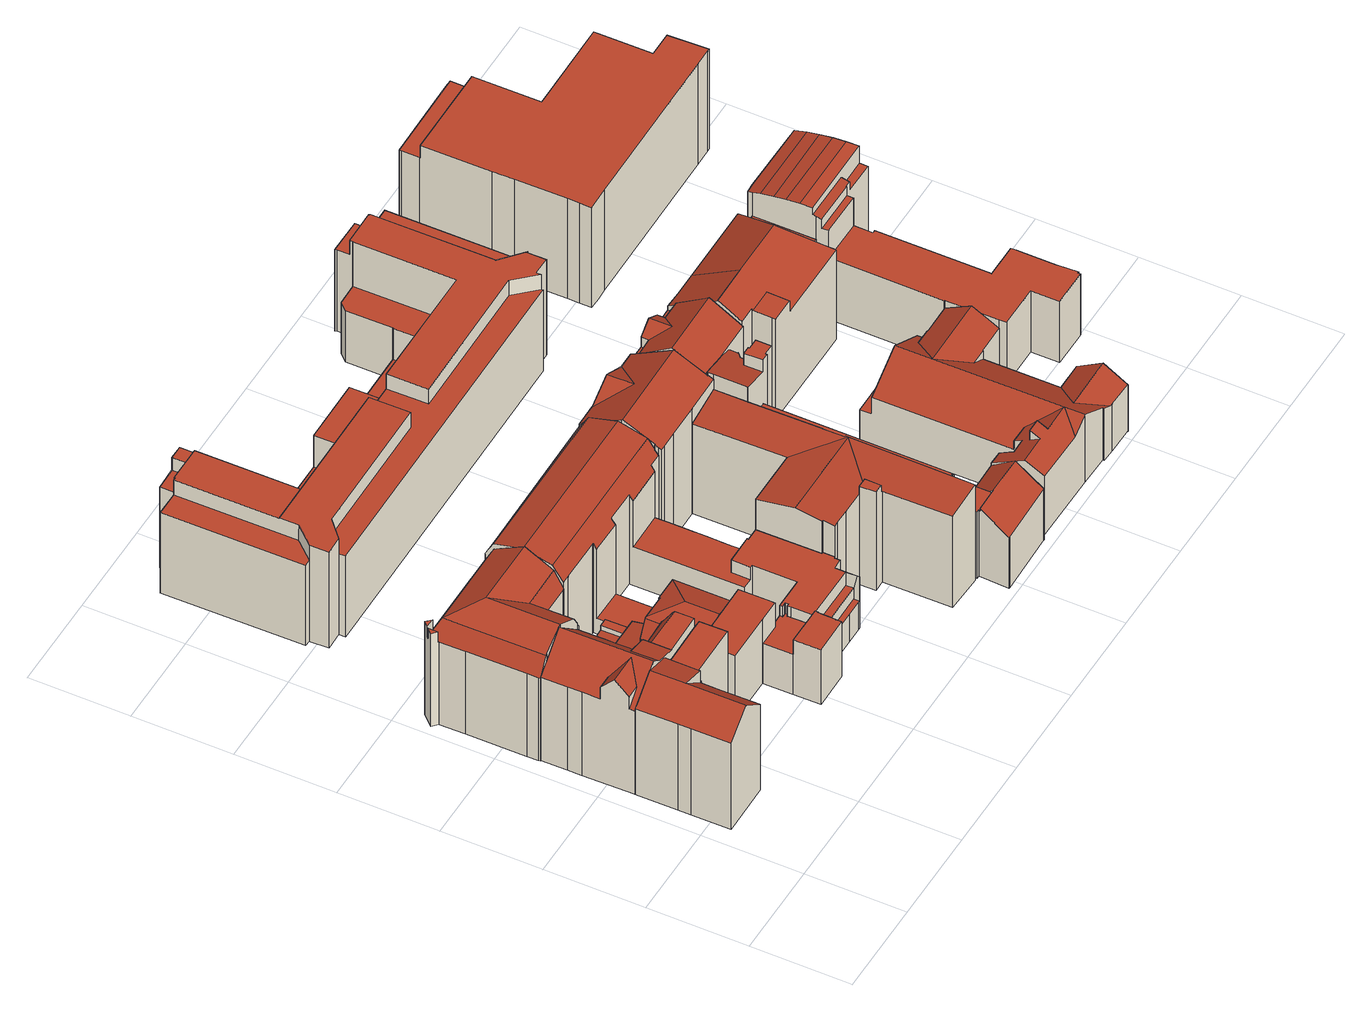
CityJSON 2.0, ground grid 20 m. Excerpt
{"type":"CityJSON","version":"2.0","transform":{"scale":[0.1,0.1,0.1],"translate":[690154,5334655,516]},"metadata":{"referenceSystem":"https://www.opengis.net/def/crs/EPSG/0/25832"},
"CityObjects":{
"building1":{"type":"Building","attributes":{"Gemeindeschluessel":"09162000","HoeheDach":"544.180","HoeheGrund":"519.117","Methode":"2000","NiedrigsteTraufeDesGebaeudes":"539.690","Geometrietyp2DReferenz":"3000","function":"31001_1000","roofType":"3100","measuredHeight":25.06,"storeysAboveGround":7},"geometry":[{"type":"MultiSurface","lod":"2","boundaries":[[[0,1,2,3]],[[4,5,6,7]],[[8,9,10,11]],[[11,10,12,13]],[[14,15,16]],[[17,18,9,8]],[[19,20,18,17]],[[21,3,2,22,23]],[[24,25,26,27]],[[21,23,28,29]],[[25,28,23,22,16,30,31,26]],[[32,4,7,0,3,21,29,24,27,33,19,17,8,11,13]],[[29,28,25,24]],[[16,15,34,15,35,30]],[[22,2,1,6,5,14,16]],[[14,12,10,9,18,20,36]],[[36,35,15,14]],[[27,26,31,33]],[[32,13,12,14,15,34]],[[19,33,31,30,35,36,20]],[[4,32,34,15,14,5]],[[7,6,1,0]]],"semantics":{"surfaces":[{"type":"WallSurface"},{"type":"RoofSurface"},{"type":"GroundSurface"}],"values":[0,0,0,0,0,0,0,0,0,0,1,2,0,1,1,1,0,0,0,0,0,0]}}]},
"building2":{"type":"Building","attributes":{"Gemeindeschluessel":"09162000","HoeheDach":"545.330","HoeheGrund":"519.006","Methode":"2000","NiedrigsteTraufeDesGebaeudes":"538.929","Geometrietyp2DReferenz":"3000","function":"31001_1000","roofType":"3100","measuredHeight":26.32,"storeysAboveGround":7},"geometry":[{"type":"MultiSurface","lod":"2","boundaries":[[[37,38,39,40,41,42]],[[43,44,45,46]],[[47,40,39,48]],[[49,50,51,37,42]],[[52,53,54]],[[55,41,40,47]],[[56,57,58,59,60,61]],[[62,63,64,65]],[[49,61,60,66,67,50]],[[68,69,44,43]],[[70,71,72,73,74]],[[70,74,75,76]],[[77,78,51,50,67,79,80,81]],[[70,76,62,65,57,56,55,47,48,77,81,68,43,46,71]],[[82,83,84]],[[79,73,72,45,44,69,52,54,85,82,84,80]],[[66,60,59]],[[55,56,61,49,42,41]],[[79,67,66,59,58,64,63,75,74,73]],[[51,78,38,37]],[[86,85,54,53]],[[46,45,72,71]],[[77,48,39,38,78]],[[81,80,84,83,86,53,52,69,68]],[[83,82,85,86]],[[65,64,58,57]],[[76,75,63,62]]],"semantics":{"surfaces":[{"type":"RoofSurface"},{"type":"WallSurface"},{"type":"GroundSurface"}],"values":[0,1,1,1,1,1,1,1,0,1,1,1,1,2,1,0,1,1,0,0,0,1,1,1,0,1,1]}}]},
"building3":{"type":"Building","attributes":{"Gemeindeschluessel":"09162000","HoeheDach":"545.538","HoeheGrund":"518.863","Methode":"2000","NiedrigsteTraufeDesGebaeudes":"538.701","Geometrietyp2DReferenz":"3000","function":"31001_2000","roofType":"3100","measuredHeight":26.68,"storeysAboveGround":7},"geometry":[{"type":"MultiSurface","lod":"2","boundaries":[[[87,88,89,90]],[[91,92,93,94]],[[95,96,97,98,99,100,101,102,92,103]],[[104,105,106,107,108,109,110,111,112,113,114,115,116,117,118,119,120,121,122,123,124,87,90]],[[95,111,110,96]],[[105,101,100,106]],[[106,100,99,107]],[[125,126,127]],[[122,128,129,123]],[[130,131,132]],[[133,131,130,134]],[[91,94,135,136]],[[114,113,137,138,139]],[[107,99,98,108]],[[121,140,128,122]],[[121,120,126,125,141,140]],[[116,142,143,117]],[[115,144,142,116]],[[119,132,131,133,145,146,127,126,120]],[[104,90,89,102]],[[119,118,147,134,130,132]],[[91,136,138,137,148]],[[141,125,127,146]],[[102,89,88,93,92]],[[92,91,148,149,103]],[[135,129,128,140,141,146,145,136]],[[136,145,133,134,147,143,142,144,139,138]],[[124,123,129,135,94]],[[87,124,94,93,88]],[[117,143,147,118]],[[109,97,96,110]],[[113,112,149,148,137]],[[108,98,97,109]],[[104,102,101,105]],[[112,111,95,103,149]],[[114,139,144,115]]],"semantics":{"surfaces":[{"type":"WallSurface"},{"type":"RoofSurface"},{"type":"GroundSurface"}],"values":[0,1,1,2,0,0,0,1,0,1,0,1,0,0,0,0,0,0,0,0,0,1,0,1,1,1,1,0,0,0,0,0,0,0,0,0]}}]},
"building4":{"type":"Building","attributes":{"Gemeindeschluessel":"09162000","HoeheDach":"534.450","HoeheGrund":"519.232","Methode":"2000","NiedrigsteTraufeDesGebaeudes":"534.450","Geometrietyp2DReferenz":"3000","function":"31001_1000","roofType":"1000","measuredHeight":15.22,"storeysAboveGround":5},"geometry":[{"type":"MultiSurface","lod":"2","boundaries":[[[150,151,152,153]],[[153,152,154,155]],[[156,157,151,150]],[[158,154,152,151,157,159,160]],[[161,159,157,156]],[[162,158,160,163]],[[155,154,158,162]],[[163,161,156,150,153,155,162]],[[163,160,159,161]]],"semantics":{"surfaces":[{"type":"WallSurface"},{"type":"RoofSurface"},{"type":"GroundSurface"}],"values":[0,0,0,1,0,0,0,2,0]}}]},
"building5":{"type":"Building","attributes":{"Gemeindeschluessel":"09162000","HoeheDach":"526.288","HoeheGrund":"519.049","Methode":"2000","NiedrigsteTraufeDesGebaeudes":"525.066","Geometrietyp2DReferenz":"3000","function":"31001_1000","roofType":"2100","measuredHeight":7.24,"storeysAboveGround":2},"geometry":[{"type":"MultiSurface","lod":"2","boundaries":[[[164,165,166,167,168,169,170,171]],[[172,173,170,169,168]],[[164,174,175,165]],[[165,175,176,166]],[[167,177,172,168]],[[166,176,177,167]],[[172,177,176,175,174,178,173]],[[170,173,178,171]],[[171,178,174,164]]],"semantics":{"surfaces":[{"type":"GroundSurface"},{"type":"WallSurface"},{"type":"RoofSurface"}],"values":[0,1,1,1,1,1,2,1,1]}}]},
"building6":{"type":"Building","attributes":{"Gemeindeschluessel":"09162000","HoeheDach":"534.790","HoeheGrund":"519.042","Methode":"2000","NiedrigsteTraufeDesGebaeudes":"529.730","Geometrietyp2DReferenz":"3000","function":"31001_1000","roofType":"3400","measuredHeight":15.75,"storeysAboveGround":4},"geometry":[{"type":"MultiSurface","lod":"2","boundaries":[[[48,77,179,180,181]],[[168,182,183,167]],[[184,185,186]],[[187,188,189,186,185]],[[187,185,184,190,191,192]],[[180,179,193,194,184]],[[186,181,180,184]],[[195,196,197,198]],[[199,192,191,169]],[[195,167,183,200,201,196]],[[202,203,201,200,204]],[[203,197,196,201]],[[184,194,202,204,205,190]],[[204,200,183,182,205]],[[168,169,191,190,205,182]],[[198,197,203,202,194,193,206]],[[188,187,192,199]],[[186,189,48,181]],[[48,189,188,199,169,168,167,195,198,206,77]],[[206,193,179,77]]],"semantics":{"surfaces":[{"type":"WallSurface"},{"type":"RoofSurface"},{"type":"GroundSurface"}],"values":[0,0,0,0,1,1,1,0,0,0,1,1,1,1,0,0,0,0,2,0]}}]},
"building7":{"type":"Building","attributes":{"Gemeindeschluessel":"09162000","HoeheDach":"532.220","HoeheGrund":"519.133","Methode":"2000","NiedrigsteTraufeDesGebaeudes":"528.660","Geometrietyp2DReferenz":"3000","function":"31001_1000","roofType":"1000","measuredHeight":13.09,"storeysAboveGround":4},"geometry":[{"type":"MultiSurface","lod":"2","boundaries":[[[207,208,209,210]],[[211,212,213,214,215,216,217,218,219,220,221,222,223,224]],[[225,217,216,226]],[[227,211,224,228]],[[210,209,229,230]],[[226,216,215,231]],[[232,233,234,235]],[[230,229,236,237]],[[238,234,233,236,229,209,208,239,240,241,242]],[[243,244,219,241,240]],[[235,234,238,245]],[[211,227,246,212]],[[247,248,249,250,244,243,251,207,210,230,237,232,235,245,252,225,226,231,253,254,246,227,228]],[[237,236,233,232]],[[251,239,208,207]],[[223,247,228,224]],[[245,238,242,218,252]],[[253,214,213,254]],[[231,215,214,253]],[[249,221,220,250]],[[218,242,241,219]],[[243,240,239,251]],[[254,213,212,246]],[[247,223,222,248]],[[250,220,219,244]],[[252,218,217,225]],[[248,222,221,249]]],"semantics":{"surfaces":[{"type":"WallSurface"},{"type":"RoofSurface"},{"type":"GroundSurface"}],"values":[0,1,0,0,0,0,0,0,1,0,0,0,2,0,0,0,0,0,0,0,0,0,0,0,0,0,0]}}]},
"building8":{"type":"Building","attributes":{"Gemeindeschluessel":"09162000","HoeheDach":"523.225","HoeheGrund":"518.978","Methode":"2000","NiedrigsteTraufeDesGebaeudes":"521.858","Geometrietyp2DReferenz":"3000","function":"31001_2000","roofType":"1000","measuredHeight":4.25,"storeysAboveGround":1},"geometry":[{"type":"MultiSurface","lod":"2","boundaries":[[[255,256,166,165,257,258]],[[258,259,260,255]],[[261,262,263,264]],[[262,265,266,263]],[[255,260,264,263,266,256]],[[259,267,268,261,264,260]],[[166,265,262,261,268,165]],[[256,266,265,166]],[[257,267,259,258]],[[165,268,267,257]]],"semantics":{"surfaces":[{"type":"GroundSurface"},{"type":"WallSurface"},{"type":"RoofSurface"}],"values":[0,1,1,2,1,2,1,1,1,1]}}]},
"building9":{"type":"Building","attributes":{"Gemeindeschluessel":"09162000","HoeheDach":"545.070","HoeheGrund":"518.957","Methode":"2000","NiedrigsteTraufeDesGebaeudes":"522.712","Geometrietyp2DReferenz":"3000","function":"31001_2000","roofType":"3100","measuredHeight":26.11,"storeysAboveGround":8},"geometry":[{"type":"MultiSurface","lod":"2","boundaries":[[[269,270,271,272]],[[273,274,275,276]],[[277,278,279,280,281]],[[282,283,284,285]],[[286,287,288,289]],[[290,291,292,282,285,293]],[[294,295,296,297,298,299,300]],[[301,302,303,304]],[[166,290,293,256]],[[195,292,291,167]],[[167,291,290,166]],[[305,306,307,308]],[[309,310,311,312,295,294]],[[313,314,315,316]],[[317,318,319,320]],[[321,322,323,324,325,326]],[[277,327,310,309,328,329,301,304,330,331,332,333,334,335,336,305,308,337,338,339,340,341,195,167,166,256,342,343,344,345,346,347,348,349,350,351,352,353,354,273,276,355,356,357,358,359,360,286,289,361,317,320,362,313,316,278]],[[363,364,365,366,367,368]],[[353,369,370,354]],[[316,315,279,278]],[[371,339,338,337,372,373,374]],[[354,370,274,273]],[[353,352,324,323,369]],[[297,375,302,298]],[[328,300,299,329]],[[307,372,337,308]],[[355,376,377,356]],[[378,296,295,312]],[[343,379,380,344]],[[330,381,382,331]],[[350,365,364,351]],[[355,276,275,383,384,376]],[[335,385,386,336]],[[309,294,300,328]],[[361,387,318,317]],[[388,389,390,340,339,371]],[[356,377,391,357]],[[352,351,364,325,324]],[[336,386,306,305]],[[347,346,321,326,363,368]],[[359,392,393,360]],[[195,341,394,283,282,292]],[[342,256,293,285,284,395]],[[334,396,385,335]],[[342,395,379,343]],[[340,390,394,341]],[[347,368,367,348]],[[327,397,311,310]],[[344,380,398,345]],[[326,325,364,363]],[[398,380,379,395,284,283,394,390,389,383,275,274,370,369,323,322]],[[346,345,398,322,321]],[[277,281,397,327]],[[333,399,396,334]],[[279,375,297,296,378,280]],[[288,387,361,289]],[[371,374,269,272,393,392,400,391,377,376,384,388]],[[331,382,401,332]],[[311,397,281,280,378,312]],[[304,303,381,330]],[[358,400,392,359]],[[320,319,402,362]],[[362,402,314,313]],[[301,329,299,298,302]],[[374,373,270,269]],[[348,367,366,349]],[[349,366,365,350]],[[384,383,389,388]],[[286,360,393,272,271,287]],[[279,315,314,402,319,318,387,288,287,271,270,373,372,307,306,386,385,396,399,401,382,381,303,302,375]],[[357,391,400,358]],[[332,401,399,333]]],"semantics":{"surfaces":[{"type":"WallSurface"},{"type":"RoofSurface"},{"type":"GroundSurface"}],"values":[0,0,0,0,0,1,1,0,0,0,0,0,0,0,0,1,2,1,0,0,0,0,0,0,0,0,0,0,0,0,0,0,0,0,0,0,0,0,0,0,0,0,0,0,0,0,0,0,0,1,1,0,0,0,0,0,1,0,1,0,0,0,0,0,0,0,0,0,0,1,0,0]}}]},
"building10":{"type":"Building","attributes":{"Gemeindeschluessel":"09162000","HoeheDach":"540.426","HoeheGrund":"516.752","Methode":"2000","NiedrigsteTraufeDesGebaeudes":"538.449","Geometrietyp2DReferenz":"3000","function":"31001_9998","roofType":"3100","measuredHeight":23.67,"storeysAboveGround":5},"geometry":[{"type":"MultiSurface","lod":"2","boundaries":[[[403,404,405,406]],[[407,408,409,410,411]],[[405,412,413,406]],[[414,415,416,417,418,419,411,410]],[[416,415,420,421,422,412,405,404,423]],[[416,424,425,417]],[[426,422,421,427]],[[428,429,430,431]],[[432,433,434,435]],[[434,433,429,428]],[[436,437,414,438,439,440,441]],[[442,418,417,425]],[[430,443,444,431]],[[445,419,418,442]],[[407,411,419,445]],[[430,429,433,432,438,414,410,409,443]],[[444,443,409,408]],[[446,441,440,447]],[[413,412,422,426]],[[416,423,448,424]],[[449,450,451,452]],[[427,421,420,453]],[[437,436,454,455]],[[435,456,449,452,432]],[[456,447,440,439,450,449]],[[436,441,446,454]],[[438,451,450,439]],[[432,452,451,438]],[[454,446,447,456,435,434,428,431,444,408,407,445,442,425,424,448,403,406,413,426,427,453,455]],[[423,404,403,448]],[[453,420,415,414,437,455]]],"semantics":{"surfaces":[{"type":"WallSurface"},{"type":"RoofSurface"},{"type":"GroundSurface"}],"values":[0,0,0,1,1,0,0,0,0,0,1,0,0,0,0,1,0,0,0,0,1,0,0,0,0,0,0,0,2,0,0]}}]},
"building11":{"type":"Building","attributes":{"Gemeindeschluessel":"09162000","HoeheDach":"541.962","HoeheGrund":"518.989","Methode":"2000","NiedrigsteTraufeDesGebaeudes":"523.800","Geometrietyp2DReferenz":"3000","function":"31001_2000","roofType":"1000","measuredHeight":22.97,"storeysAboveGround":5},"geometry":[{"type":"MultiSurface","lod":"2","boundaries":[[[457,458,459,460]],[[461,462,463,464]],[[465,466,467,468]],[[469,470,471,472,473,474]],[[475,476,477,478]],[[465,479,480,481,482,466]],[[483,484,485,486]],[[487,488,489,490,491,492]],[[493,494,495,496,497,477,476,498]],[[499,500,501,502]],[[503,504,505,506]],[[507,496,495,508]],[[509,510,511,512]],[[513,514,511,510,515]],[[466,482,472,471,516,467]],[[517,516,471,470]],[[518,513,515,519]],[[520,469,474,521,522,523]],[[524,487,492,525,526,527]],[[490,489,528,529,507,508]],[[524,527,530,531]],[[532,533,534,535,536,501,500,505,504,521,474,473,481,480,537,538]],[[539,540,541,542]],[[543,544,478,545]],[[520,523,546,547]],[[548,549,550,551]],[[459,458,552,541,540,553,483,486]],[[554,544,543,555]],[[525,492,491,556,485,484]],[[557,558,497,496,507,529]],[[559,560,484,483,553]],[[490,508,495,494,556,491]],[[462,561,562,563,564,565,463]],[[464,463,565,566]],[[567,535,534,568]],[[569,493,498,570]],[[468,467,516,517]],[[568,534,533,571]],[[542,541,552,572]],[[563,538,537,564]],[[573,458,457,574,550,549,575,576,561,462,461]],[[554,567,568,571,577,569,570,475,478,544]],[[557,529,528,578]],[[575,549,548,579]],[[522,521,504,503]],[[509,531,530,519,515,510]],[[503,506,546,523,522]],[[580,551,550,574]],[[526,518,519,530,527]],[[579,581,576,575]],[[558,545,478,477,497]],[[499,547,546,506,505,500]],[[525,484,514,513,518,526]],[[560,512,511,514,484]],[[555,582,536,535,567,554]],[[479,566,565,564,537,480]],[[572,552,458,573]],[[482,481,473,472]],[[460,580,574,457]],[[581,562,561,576]],[[571,533,532,577]],[[570,498,476,475]],[[493,569,577,532,538,563,562,581,579,548,551,580,460,459,486,485,556,494]],[[559,553,540,539]],[[499,502,582,555,543,545,558,557,578,488,487,524,531,509,512,560,559,539,542,572,573,461,464,566,479,465,468,517,470,469,520,547]],[[578,528,489,488]],[[502,501,536,582]]],"semantics":{"surfaces":[{"type":"WallSurface"},{"type":"RoofSurface"},{"type":"GroundSurface"}],"values":[0,0,0,0,0,0,0,0,1,0,0,0,0,1,1,0,0,0,0,1,0,1,0,0,0,1,1,0,1,0,0,0,1,0,0,0,0,0,0,0,0,1,0,0,0,0,1,0,1,1,0,0,0,0,0,0,0,0,1,0,0,0,0,0,2,0,0]}}]},
"building12":{"type":"Building","attributes":{"Gemeindeschluessel":"09162000","HoeheDach":"545.830","HoeheGrund":"516.752","Methode":"2000","NiedrigsteTraufeDesGebaeudes":"541.118","Geometrietyp2DReferenz":"3000","function":"31001_9998","roofType":"3100","measuredHeight":29.08,"storeysAboveGround":6},"geometry":[{"type":"MultiSurface","lod":"2","boundaries":[[[583,584,585,586]],[[587,588,589,590,591,592,593]],[[594,595,596,597]],[[586,585,598,599]],[[600,601,602,603]],[[603,602,588,587]],[[604,605,584,583]],[[594,606,607,608,595]],[[609,591,590]],[[609,590,589]],[[610,611,612,613]],[[614,615,607,606]],[[599,598,615,614]],[[597,596,601,600]],[[616,617,448,403]],[[617,616,612,611,618,608,607,615,598,585,584,605]],[[617,605,604,448]],[[610,593,592,618,611]],[[448,604,583,586,599,614,606,594,597,600,603,587,593,610,613,403]],[[613,612,616,403]],[[618,592,591,609,589,588,602,601,596,595,608]]],"semantics":{"surfaces":[{"type":"WallSurface"},{"type":"RoofSurface"},{"type":"GroundSurface"}],"values":[0,0,0,0,0,0,0,0,1,1,0,0,0,0,0,1,0,0,2,0,1]}}]},
"building13":{"type":"Building","attributes":{"Gemeindeschluessel":"09162000","HoeheDach":"546.101","HoeheGrund":"517.491","Methode":"2000","NiedrigsteTraufeDesGebaeudes":"525.650","Geometrietyp2DReferenz":"3000","function":"31001_9998","roofType":"1000","measuredHeight":28.61,"storeysAboveGround":5},"geometry":[{"type":"MultiSurface","lod":"2","boundaries":[[[619,620,621,622,623]],[[624,625,626,627]],[[628,629,630,631,632,633]],[[634,635,636,637]],[[638,639,640,641]],[[642,643,622,621,644]],[[645,646,647,648,649]],[[650,651,652,653]],[[654,655,656,619,657,658,659,660,661,662,663]],[[664,665,666,667,659,658]],[[656,620,619]],[[668,669,670,671]],[[643,664,658,657,623,622]],[[672,673,674,675]],[[659,667,676,660]],[[677,678,628,633]],[[679,680,681,682,683,684,685]],[[686,687,688,689]],[[690,691,632,631]],[[692,693,694,695]],[[696,697,698,674,673,634,637,699]],[[672,675,700,701,702,703]],[[642,644,704,705]],[[706,707,708,709]],[[710,663,662,711]],[[689,688,669,668]],[[712,713,700,675,674,698]],[[711,662,661,714]],[[634,673,715,635]],[[703,715,673,672]],[[683,682,708,707,716,717,652,651]],[[718,719,720,721]],[[695,694,722,723]],[[671,670,724,725]],[[726,712,698,697,727]],[[728,717,716,729]],[[684,683,651,650]],[[730,654,663,710]],[[645,727,697,696,731,646]],[[732,627,626,636,635,715,703,702,733]],[[734,701,700,713]],[[735,736,737,738]],[[739,740,724,670,669,688,687,681,680]],[[686,709,708,682,681,687]],[[722,694,693,741,676,667,666,739,680,679]],[[624,699,637,625]],[[638,685,684,650,653,629,628,678,647,646,742,720,719,639]],[[648,647,678,677]],[[725,724,740,743]],[[736,704,644,621,620,744,737]],[[745,741,693,692]],[[705,704,736,735]],[[677,633,632,691,649,648]],[[730,710,711,714,745,692,695,723,641,640,718,721,732,733,734,713,712,726,690,631,630,728,729,706,709,686,689,668,671,725,743,665,664,643,642,705,735,738]],[[731,742,646]],[[655,744,620,656]],[[641,723,722,679,685,638]],[[728,630,629,653,652,717]],[[625,637,636,626]],[[733,702,701,734]],[[721,720,742,731,696,699,624,627,732]],[[640,639,719,718]],[[665,743,740,739,666]],[[729,716,707,706]],[[730,738,737,744,655,654]],[[623,657,619]],[[745,714,661,660,676,741]],[[690,726,727,645,649,691]]],"semantics":{"surfaces":[{"type":"RoofSurface"},{"type":"WallSurface"},{"type":"GroundSurface"}],"values":[0,0,1,0,1,1,1,1,0,1,1,1,1,1,1,1,1,1,1,1,0,0,1,1,1,1,1,1,0,1,0,1,1,1,1,1,1,1,0,1,1,1,0,1,0,1,0,1,1,0,1,1,0,2,1,1,1,1,1,1,1,1,1,1,1,1,1,1]}}]},
"building14":{"type":"Building","attributes":{"Gemeindeschluessel":"09162000","HoeheDach":"521.559","HoeheGrund":"519.010","Methode":"1000","NiedrigsteTraufeDesGebaeudes":"521.559","Geometrietyp2DReferenz":"3000","function":"31001_2000","roofType":"1000","measuredHeight":2.55},"geometry":[{"type":"MultiSurface","lod":"2","boundaries":[[[746,747,748,749]],[[750,749,748,751]],[[752,746,749,750]],[[750,751,753,752]],[[751,748,747,753]],[[753,747,746,752]]],"semantics":{"surfaces":[{"type":"RoofSurface"},{"type":"WallSurface"},{"type":"GroundSurface"}],"values":[0,1,1,2,1,1]}}]},
"building15":{"type":"Building","attributes":{"Gemeindeschluessel":"09162000","HoeheDach":"535.999","HoeheGrund":"518.798","Methode":"2000","NiedrigsteTraufeDesGebaeudes":"526.040","Geometrietyp2DReferenz":"3000","function":"31001_3020","roofType":"3100","measuredHeight":17.2,"storeysAboveGround":3},"geometry":[{"type":"MultiSurface","lod":"2","boundaries":[[[754,755,756,757]],[[758,759,760]],[[761,762,763,764]],[[765,766,767,768]],[[767,755,754,768]],[[769,770,771]],[[772,773,763,762,774]],[[775,776,777,778]],[[779,780,781,782,783,784,785,786]],[[787,788,789,790,791,792,785,784]],[[793,782,781,794]],[[795,796,797,798,799]],[[779,760,759,800,801,780]],[[786,785,792]],[[802,783,782,793]],[[803,804,805]],[[806,807,808]],[[809,766,765,810,811]],[[812,813,800,759,758,764]],[[763,773,812,764]],[[761,814,777,776,815,774,762]],[[808,807,770,769]],[[816,817,789,788]],[[816,757,756,804,803,818,819,817]],[[809,806,808,769,771,820,805,804,756,755,767,766]],[[821,794,781,780,801]],[[814,822,823,778,777]],[[790,819,818,824,791]],[[790,789,817,819]],[[820,825,826,822,814,761,764,758,760,779,786,792,791,824]],[[813,812,773,772,827,775,778,823,828,797,796,810,765,768,754,757,816,788,787,802,793,794,821]],[[772,774,815,827]],[[796,795,811,810]],[[800,813,821,801]],[[820,824,818,803,805]],[[823,822,826,828]],[[795,799,820,771,770,807,806,809,811]],[[827,815,776,775]],[[797,828,826,825,798]],[[798,825,820,799]],[[783,802,787,784]]],"semantics":{"surfaces":[{"type":"WallSurface"},{"type":"RoofSurface"},{"type":"GroundSurface"}],"values":[0,0,1,0,0,0,0,0,1,0,0,0,1,0,0,0,0,0,0,0,1,0,0,0,1,0,0,0,1,1,2,0,0,0,1,0,1,0,0,1,0]}}]},
"building16":{"type":"Building","attributes":{"name":"Sabel-Schulen","Gemeindeschluessel":"09162000","HoeheDach":"546.130","HoeheGrund":"519.014","Methode":"2000","NiedrigsteTraufeDesGebaeudes":"537.160","Geometrietyp2DReferenz":"3000","function":"31001_3020","roofType":"3200","measuredHeight":27.12},"geometry":[{"type":"MultiSurface","lod":"2","boundaries":[[[829,830,831,832]],[[833,834,835]],[[836,837,838,839]],[[840,841,842,843,844]],[[845,846,842,841]],[[847,848,833,835,843,842,846]],[[849,840,844,850,851]],[[852,847,846,845]],[[853,854,855,856]],[[835,834,857,850,844,843]],[[852,832,831,858,848,847]],[[831,830,859,860,861,862,863,857,834,858]],[[855,854,864,860,859]],[[829,856,855,859,830]],[[865,849,851,837,836,866]],[[867,868,869,863,862]],[[870,871,872,839,838,873]],[[870,868,867,853,856,829,832,852,845,841,840,849,865,871]],[[863,869,873,838,837,851,850,857]],[[839,872,866,836]],[[865,866,872,871]],[[853,867,862,861,864,854]],[[870,873,869,868]],[[860,864,861]],[[848,858,834,833]]],"semantics":{"surfaces":[{"type":"WallSurface"},{"type":"RoofSurface"},{"type":"GroundSurface"}],"values":[0,0,0,0,0,1,0,0,0,1,0,1,1,0,0,0,0,2,1,1,0,0,0,0,0]}}]},
"building17":{"type":"Building","attributes":{"name":"Schul-Computer-Museum München","Gemeindeschluessel":"09162000","HoeheDach":"544.490","HoeheGrund":"519.110","Methode":"2000","NiedrigsteTraufeDesGebaeudes":"533.763","Geometrietyp2DReferenz":"3000","function":"31001_3020","roofType":"1000","measuredHeight":25.38,"storeysAboveGround":7},"geometry":[{"type":"MultiSurface","lod":"2","boundaries":[[[874,875,876,877,878,879,880,881,882,883,884,885,886,887,888,889,890,891,892,893,894,895,896,897,898,899,900]],[[901,902,903,904]],[[891,905,906,892]],[[907,908,909,910]],[[911,912,913,914,915,916,917]],[[918,919,920,921,903,902,922]],[[923,924,925,926]],[[927,928,916,915]],[[909,920,919,910]],[[904,929,930,901]],[[888,931,932,889]],[[886,933,934,887]],[[895,935,936,896]],[[928,927,926,925]],[[937,938,939,940,936,935,941,942,906,905,943,932,931,934,933,944,945,946,947]],[[948,924,923,949]],[[884,883,921,920,909,908,946,945]],[[894,941,935,895]],[[893,942,941,894]],[[875,914,913,876]],[[899,938,937,900]],[[896,936,940,897]],[[874,900,937,947,907,910,919,918]],[[876,913,912,877]],[[892,906,942,893]],[[885,944,933,886]],[[889,932,943,890]],[[890,943,905,891]],[[884,945,944,885]],[[883,882,929,904,903,921]],[[887,934,931,888]],[[897,940,939,898]],[[874,918,922,949,923,926,927,915,914,875]],[[946,908,907,947]],[[948,949,922,902,901,930]],[[881,880,917,916,928,925,924,948,930,929,882]],[[898,939,938,899]],[[911,917,880,879,878]],[[877,912,911,878]]],"semantics":{"surfaces":[{"type":"GroundSurface"},{"type":"WallSurface"},{"type":"RoofSurface"}],"values":[0,1,1,2,2,2,2,2,1,2,1,1,1,2,2,2,1,1,1,1,1,1,1,1,1,1,1,1,1,1,1,1,1,1,1,1,1,1,1]}}]},
"building18":{"type":"Building","attributes":{"Gemeindeschluessel":"09162000","HoeheDach":"542.490","HoeheGrund":"518.491","Methode":"2000","NiedrigsteTraufeDesGebaeudes":"522.933","Geometrietyp2DReferenz":"3000","function":"31001_2000","roofType":"1000","measuredHeight":24,"storeysAboveGround":8},"geometry":[{"type":"MultiSurface","lod":"2","boundaries":[[[950,951,952,953]],[[954,955,956,957]],[[958,959,960,961]],[[962,963,959,958]],[[964,965,966,967]],[[968,964,967,969]],[[970,971,972,973,974,952,951,975,976,977,960,959,963,978,979,980]],[[981,954,982,983]],[[984,985,986,987]],[[988,989,990,991]],[[987,986,955,954,981]],[[992,966,965,993,980,979]],[[991,990,985,984]],[[988,994,973,972,995,989]],[[983,982,996,997]],[[970,998,957,956,971]],[[992,979,978,999]],[[977,1000,961,960]],[[975,1001,1002,1003,976]],[[1000,977,976,1003]],[[963,962,999,978]],[[998,993,965,964,968,996,982,954,957]],[[953,952,974,1004]],[[989,995,956,955,986,985,990]],[[1001,975,951,950]],[[980,993,998,970]],[[997,996,968,969]],[[1004,974,973,994]],[[1000,1003,1002,1001,950,953,1004,994,988,991,984,987,981,983,997,969,967,966,992,999,962,958,961]],[[995,972,971,956]]],"semantics":{"surfaces":[{"type":"WallSurface"},{"type":"RoofSurface"},{"type":"GroundSurface"}],"values":[0,0,0,0,0,0,1,0,0,0,0,0,0,0,0,0,0,0,0,0,0,1,0,1,0,0,0,0,2,0]}}]}
},
"vertices":[
[126,153,31],[126,153,237],[126,151,237],[126,151,31],[125,255,31],[125,255,237],[125,226,237],[125,226,31],[257,284,31],[257,284,237],[129,283,237],[129,283,31],[129,267,237],[129,267,31],[125,267,237],[125,267,265],[71,266,282],[256,339,31],[256,339,237],[239,339,31],[239,339,237],[18,150,31],[72,150,282],[18,150,237],[17,254,31],[17,254,237],[16,335,237],[16,335,31],[17,227,237],[17,227,31],[70,336,282],[17,335,238],[125,268,31],[17,335,31],[125,268,265],[125,337,265],[125,337,237],
[151,376,259],[238,377,259],[238,381,255],[228,390,243],[224,394,239],[151,392,239],[15,467,30],[15,467,230],[14,518,230],[14,518,30],[228,390,30],[238,381,30],[151,392,260],[152,337,260],[152,337,259],[16,403,230],[16,403,257],[45,403,257],[224,394,30],[150,392,30],[149,441,30],[149,441,229],[150,393,230],[150,393,260],[150,392,260],[148,517,30],[148,517,229],[149,468,229],[149,468,30],[107,392,271],[108,337,271],[15,439,30],[15,439,230],[86,518,30],[37,518,30],[37,518,252],[81,518,293],[86,518,288],[148,518,229],[148,518,30],[239,339,30],[239,339,259],[84,336,293],[17,335,230],[17,335,30],[46,348,257],[17,348,257],[17,348,230],[78,376,288],[16,375,288],
[225,585,29],[225,585,228],[222,584,228],[222,584,29],[84,661,295],[135,603,264],[225,604,264],[225,661,295],[148,518,244],[148,520,244],[157,520,229],[157,522,229],[155,522,233],[154,545,233],[157,545,228],[157,584,228],[136,518,264],[157,584,29],[157,545,29],[154,545,29],[155,522,29],[157,522,29],[157,520,29],[148,520,29],[148,518,29],[86,518,29],[37,518,29],[14,518,29],[13,522,29],[13,544,29],[12,662,29],[11,714,29],[0,724,29],[22,747,29],[33,736,29],[127,737,29],[224,737,29],[225,661,29],[32,737,252],[22,747,252],[13,737,252],[127,737,229],[224,737,229],[10,715,252],[10,735,252],[0,724,252],[10,735,227],[10,715,227],[224,719,264],[33,718,264],[37,518,266],[35,518,264],[14,518,228],[33,736,229],[32,737,227],[13,544,228],[12,662,228],[13,522,228],[12,736,229],[13,737,227],[11,714,228],[85,518,295],[86,518,295],
[404,270,32],[404,270,185],[358,270,185],[358,270,32],[257,269,185],[257,269,32],[404,275,32],[404,275,185],[257,284,185],[403,341,185],[256,339,185],[403,341,32],[257,284,32],[256,339,32],
[233,509,30],[281,510,30],[334,510,30],[334,459,30],[335,456,30],[261,456,30],[239,456,30],[235,461,30],[335,456,103],[239,456,103],[233,509,91],[281,510,91],[334,510,91],[334,459,102],[235,461,102],
[239,339,170],[238,365,170],[238,381,138],[335,456,171],[334,459,170],[279,365,170],[262,381,139],[262,381,138],[261,431,138],[261,431,30],[262,381,30],[279,456,170],[261,456,137],[261,445,137],[256,339,170],[279,339,170],[402,459,30],[402,459,138],[403,341,138],[403,341,30],[261,445,30],[385,459,170],[386,459,170],[333,340,188],[386,341,170],[332,406,188],[282,456,171],[256,339,30],
[438,200,31],[438,200,162],[438,186,162],[438,186,31],[441,270,127],[437,270,127],[432,270,127],[432,276,127],[404,275,127],[404,270,127],[358,270,127],[359,211,127],[439,211,127],[439,214,127],[438,215,127],[437,257,127],[437,264,127],[442,264,127],[358,270,31],[404,270,31],[441,270,31],[442,264,31],[438,170,162],[438,170,31],[404,275,31],[437,159,31],[437,159,162],[437,158,162],[437,158,31],[437,170,162],[437,170,31],[360,157,162],[438,205,162],[439,205,162],[439,211,162],[359,211,162],[439,205,31],[439,211,31],[360,157,31],[437,270,31],[437,264,31],[437,257,31],[438,215,31],[439,214,31],[438,205,31],[359,211,31],[432,276,31],[432,270,31],
[278,561,30],[333,562,30],[281,515,30],[280,516,30],[280,516,59],[278,561,59],[317,510,62],[317,510,72],[316,562,72],[316,562,62],[334,510,72],[333,562,72],[281,515,59],[281,510,59],
[491,401,122],[491,401,152],[550,402,152],[550,402,122],[575,587,30],[575,587,244],[548,587,244],[548,587,30],[553,187,30],[557,187,30],[557,187,152],[557,187,95],[553,187,95],[401,578,67],[401,578,233],[333,578,233],[333,578,67],[550,399,30],[550,399,152],[576,399,152],[576,399,30],[334,510,67],[334,459,67],[402,459,67],[333,562,67],[438,200,121],[438,198,121],[557,199,121],[556,214,121],[439,214,121],[439,205,121],[438,205,121],[439,214,30],[439,214,152],[438,215,152],[438,215,30],[437,276,30],[437,276,152],[496,276,152],[496,276,30],[438,200,30],[438,186,30],[438,186,95],[438,198,95],[578,236,30],[578,236,152],[557,235,152],[557,235,30],[581,271,30],[581,271,152],[581,247,152],[581,247,30],[225,661,290],[225,606,275],[576,608,275],[575,659,289],[575,665,291],[224,663,291],[518,187,30],[438,205,30],[439,205,30],[437,257,30],[437,264,30],[442,264,30],[441,270,30],[437,270,30],[432,270,30],[432,276,30],[496,363,30],[488,363,30],[469,363,30],[467,586,30],[401,586,30],[333,585,30],[329,585,30],[242,585,30],[225,585,30],[225,661,30],[224,737,30],[226,737,30],[251,737,30],[574,740,30],[574,722,30],[575,659,30],[576,594,30],[575,594,30],[549,555,30],[549,534,30],[549,503,30],[549,482,30],[549,451,30],[549,431,30],[578,271,30],[578,247,30],[224,720,275],[574,722,275],[574,740,244],[251,737,244],[226,737,244],[224,737,244],[576,594,254],[575,594,254],[469,363,122],[496,363,152],[491,363,152],[491,363,122],[556,214,152],[549,555,122],[549,534,122],[557,199,95],[329,585,244],[242,585,244],[437,257,152],[437,264,152],[548,580,233],[548,580,122],[432,270,152],[432,276,152],[578,271,152],[467,579,122],[467,579,233],[467,586,244],[549,503,122],[549,451,122],[549,431,122],[401,586,244],[333,585,244],[437,270,152],[518,187,95],[225,585,244],[441,270,152],[549,482,122],[442,264,152],[578,247,152],
[769,583,8],[769,583,237],[769,518,238],[769,518,8],[576,399,8],[578,271,8],[578,271,229],[577,323,238],[576,399,225],[771,372,238],[771,372,8],[773,324,238],[773,325,238],[691,399,225],[617,399,225],[585,399,225],[577,399,225],[773,329,238],[771,329,238],[770,372,238],[689,582,224],[691,399,8],[617,399,8],[770,372,8],[771,329,8],[590,248,8],[590,248,225],[581,247,225],[581,247,8],[670,248,225],[622,248,225],[622,248,8],[670,248,8],[772,77,238],[772,115,238],[690,248,225],[690,216,225],[694,216,225],[696,80,226],[585,399,8],[581,271,229],[581,271,8],[577,399,8],[696,80,8],[694,216,8],[689,582,8],[671,216,244],[690,216,244],[690,248,244],[670,248,244],[773,329,8],[772,77,8],[772,115,8],[671,216,8],
[259,1174,78],[259,1174,154],[260,1083,154],[260,1083,78],[719,1178,30],[719,1178,153],[718,1270,153],[718,1270,30],[778,1319,30],[778,1319,225],[777,1322,225],[777,1322,30],[850,1293,30],[850,1322,30],[850,1322,225],[850,1295,225],[850,1295,259],[850,1293,259],[160,1001,224],[160,1001,260],[124,968,260],[124,968,224],[778,1287,30],[778,1287,259],[778,1294,259],[778,1294,225],[200,1288,154],[200,1288,259],[202,1082,259],[202,1082,154],[125,1286,30],[71,1286,30],[71,1286,223],[120,1286,223],[120,1286,259],[125,1286,259],[454,1085,260],[121,1082,260],[122,1045,260],[86,1004,260],[87,967,260],[455,1004,260],[895,1012,30],[895,1012,259],[895,974,259],[895,974,30],[853,1050,222],[853,1050,259],[897,1012,259],[897,1012,222],[86,1004,223],[122,1045,223],[200,1317,30],[200,1317,253],[200,1314,253],[200,1314,30],[172,1288,253],[200,1288,253],[172,1317,253],[839,1322,225],[839,1322,30],[172,1288,223],[172,1317,223],[905,1293,30],[851,1293,259],[851,1293,222],[905,1293,222],[125,1316,30],[125,1288,259],[125,1288,223],[125,1316,223],[74,1005,223],[86,1005,223],[137,1316,223],[137,1316,30],[519,1085,259],[520,1004,259],[819,1007,259],[858,965,259],[858,974,259],[777,1287,259],[779,1087,259],[203,1281,30],[203,1281,154],[243,1282,154],[243,1282,30],[125,955,30],[125,955,224],[124,968,30],[907,1012,222],[907,1012,30],[556,1085,154],[555,1176,154],[423,1175,154],[424,1084,154],[258,1266,154],[203,1287,154],[858,961,224],[858,961,30],[121,1082,259],[86,1005,30],[87,967,30],[203,1287,30],[200,1288,30],[718,1178,153],[719,1087,153],[779,1087,153],[777,1287,153],[733,1286,153],[733,1286,30],[858,965,224],[819,1007,224],[454,1085,224],[455,1004,224],[520,1004,224],[258,1266,30],[259,1174,30],[423,1175,78],[555,1176,79],[718,1178,79],[519,1085,224],[74,1005,30],[556,1085,79],[424,1084,78],[719,1087,79],[858,974,30],
[584,581,8],[584,581,260],[575,581,260],[575,581,8],[620,740,8],[620,740,251],[621,740,251],[676,741,281],[731,742,251],[766,742,251],[766,742,8],[575,659,8],[575,659,297],[574,722,261],[574,722,8],[575,587,263],[575,587,8],[574,740,8],[574,740,251],[586,740,251],[586,740,8],[618,581,8],[618,581,260],[576,594,8],[576,594,267],[575,656,298],[677,688,281],[768,594,8],[768,594,266],[769,594,266],[769,594,8],[575,594,8],[575,594,267],[769,583,260],[689,582,260],[767,659,298],
[826,79,174],[826,71,180],[908,72,180],[908,118,148],[826,116,148],[766,726,235],[804,727,235],[804,742,235],[766,742,235],[851,579,256],[840,569,258],[840,569,15],[853,581,15],[853,581,96],[851,579,96],[834,698,278],[834,743,278],[804,742,259],[804,727,259],[769,518,272],[769,583,272],[769,583,15],[769,518,15],[909,16,15],[908,118,15],[909,16,137],[906,598,262],[822,597,262],[850,597,256],[850,597,96],[906,598,96],[824,554,261],[824,554,289],[840,554,289],[840,554,258],[778,73,174],[777,70,174],[826,71,174],[826,116,174],[823,116,174],[823,148,174],[772,147,174],[772,115,174],[772,77,174],[772,73,174],[823,116,15],[823,150,15],[823,150,185],[823,148,185],[848,187,15],[848,187,156],[844,187,161],[844,187,15],[865,728,235],[865,728,259],[905,728,259],[905,728,235],[772,147,185],[850,579,96],[850,579,256],[769,516,185],[825,516,185],[841,517,164],[841,517,289],[825,516,289],[825,516,261],[769,516,272],[845,227,15],[845,227,160],[847,227,157],[847,227,15],[906,582,15],[906,582,96],[771,329,15],[771,329,185],[770,372,185],[770,372,15],[767,662,301],[906,664,301],[906,671,296],[766,726,259],[905,744,235],[895,744,235],[868,743,235],[864,743,235],[908,16,137],[908,16,15],[862,520,15],[862,520,289],[841,520,289],[841,520,15],[772,73,15],[772,77,15],[906,671,15],[905,744,15],[772,115,15],[864,743,259],[862,551,289],[840,551,289],[769,594,15],[769,594,272],[768,594,272],[768,594,15],[771,372,185],[771,372,15],[846,163,159],[846,163,15],[906,600,15],[906,600,263],[840,551,15],[862,551,15],[778,73,15],[768,596,262],[766,742,15],[868,743,15],[895,744,15],[777,13,15],[777,13,136],[776,13,136],[776,13,15],[826,150,185],[833,150,176],[773,329,185],[768,596,272],[833,150,15],[777,70,180],[773,329,15],
[905,313,56],[903,461,56],[875,460,56],[877,313,56],[877,313,30],[875,460,30],[905,313,30],[903,461,30],
[937,89,28],[937,89,169],[969,90,168],[969,90,28],[1139,256,139],[1139,256,158],[1106,256,158],[1090,55,169],[1200,56,169],[1199,107,138],[1140,106,139],[908,118,28],[908,118,153],[937,118,152],[937,118,28],[995,75,177],[995,75,200],[995,54,189],[1200,7,28],[1199,107,28],[1200,7,138],[1199,8,28],[1199,8,139],[1144,9,140],[1144,9,28],[1054,309,188],[1200,311,188],[1200,317,185],[1200,363,159],[1198,363,159],[1137,363,158],[1137,364,158],[1105,364,158],[1137,363,28],[1136,405,28],[1136,405,100],[1137,383,100],[1137,383,139],[1137,364,139],[1200,363,28],[1200,317,28],[909,15,168],[909,15,28],[1053,14,28],[1053,14,187],[1018,14,167],[1139,257,158],[1201,258,158],[1198,363,28],[968,106,139],[968,106,160],[1005,106,160],[967,54,189],[967,75,200],[967,75,177],[908,53,189],[909,16,28],[909,16,168],[1140,106,28],[1139,257,28],[1139,9,140],[1199,7,138],[965,404,28],[965,404,100],[966,381,139],[966,381,100],[1056,55,189],[1201,258,28],[1117,10,153],[1117,10,28],[1052,382,189],[1056,14,189],[1117,13,153],[1199,7,28],[1117,13,28],
[940,600,30],[940,600,273],[906,600,272],[906,600,30],[991,649,300],[991,649,301],[990,726,255],[1162,734,212],[1162,734,244],[1162,611,244],[1162,611,212],[1160,744,30],[939,743,30],[939,743,245],[990,743,245],[1160,744,245],[905,744,30],[905,744,245],[906,671,287],[906,648,300],[1160,734,30],[1160,742,246],[1160,734,246],[906,671,30],[940,553,30],[940,553,270],[940,560,270],[940,560,30],[1115,649,301],[906,648,301],[940,598,271],[991,598,271],[991,553,244],[1161,553,244],[1161,554,245],[991,553,270],[1197,735,30],[1197,735,212],[1161,553,30],[1162,560,30],[1162,560,245],[1161,611,30],[1197,611,30],[1197,611,212],[1161,611,245],
[1197,611,31],[1197,735,31],[1197,744,31],[1216,745,31],[1334,744,31],[1364,744,31],[1367,744,31],[1368,673,31],[1368,601,31],[1288,601,31],[1288,549,31],[1294,549,31],[1295,323,31],[1365,323,31],[1366,313,31],[1366,234,31],[1369,193,31],[1366,193,31],[1366,188,31],[1290,188,31],[1289,244,31],[1201,244,31],[1201,258,31],[1200,317,31],[1200,363,31],[1198,363,31],[1198,573,31],[1301,618,244],[1301,618,269],[1301,601,265],[1301,601,244],[1366,193,178],[1366,188,178],[1198,587,244],[1288,587,244],[1288,600,244],[1197,600,244],[1334,744,266],[1216,745,266],[1197,744,266],[1197,735,268],[1197,720,273],[1367,720,273],[1367,744,266],[1197,611,268],[1197,600,265],[1288,600,265],[1288,601,265],[1197,618,269],[1197,643,284],[1368,644,284],[1368,669,282],[1197,669,282],[1197,694,278],[1367,695,278],[1368,601,244],[1368,618,244],[1366,313,178],[1366,234,178],[1295,323,178],[1365,323,178],[1201,244,178],[1201,258,178],[1198,573,178],[1198,363,178],[1200,363,178],[1200,317,178],[1289,244,178],[1290,188,178],[1369,193,178],[1294,549,178],[1288,549,178],[1288,587,178],[1198,587,178],[1368,618,285],[1197,618,285],
[1038,986,25],[1038,986,265],[1038,1009,265],[1038,1009,25],[1225,1336,69],[1225,1336,235],[1225,1294,235],[1225,1294,69],[1475,966,25],[1475,966,265],[1470,966,265],[1470,966,25],[1471,1046,25],[1471,1046,265],[1311,1205,69],[1419,1206,69],[1419,1206,25],[1311,1205,25],[1310,1298,69],[1310,1298,25],[1226,1159,265],[1225,1294,265],[1035,1293,265],[1036,1155,265],[1037,1111,265],[1038,962,265],[1085,963,265],[1434,966,265],[1420,1046,265],[1419,1155,265],[1419,1161,265],[1225,1336,25],[1308,1336,69],[1308,1336,25],[1035,1334,25],[1035,1334,235],[1209,1336,235],[1209,1336,25],[1035,1295,25],[1035,1295,235],[1035,1329,235],[1035,1329,25],[1419,1155,25],[1419,1161,69],[1036,1155,25],[1035,1293,235],[1310,1337,69],[1310,1337,25],[1226,1159,69],[1420,1046,25],[1434,966,25],[1038,962,25],[1061,962,25],[1085,963,25],[1037,1111,25]
]}
